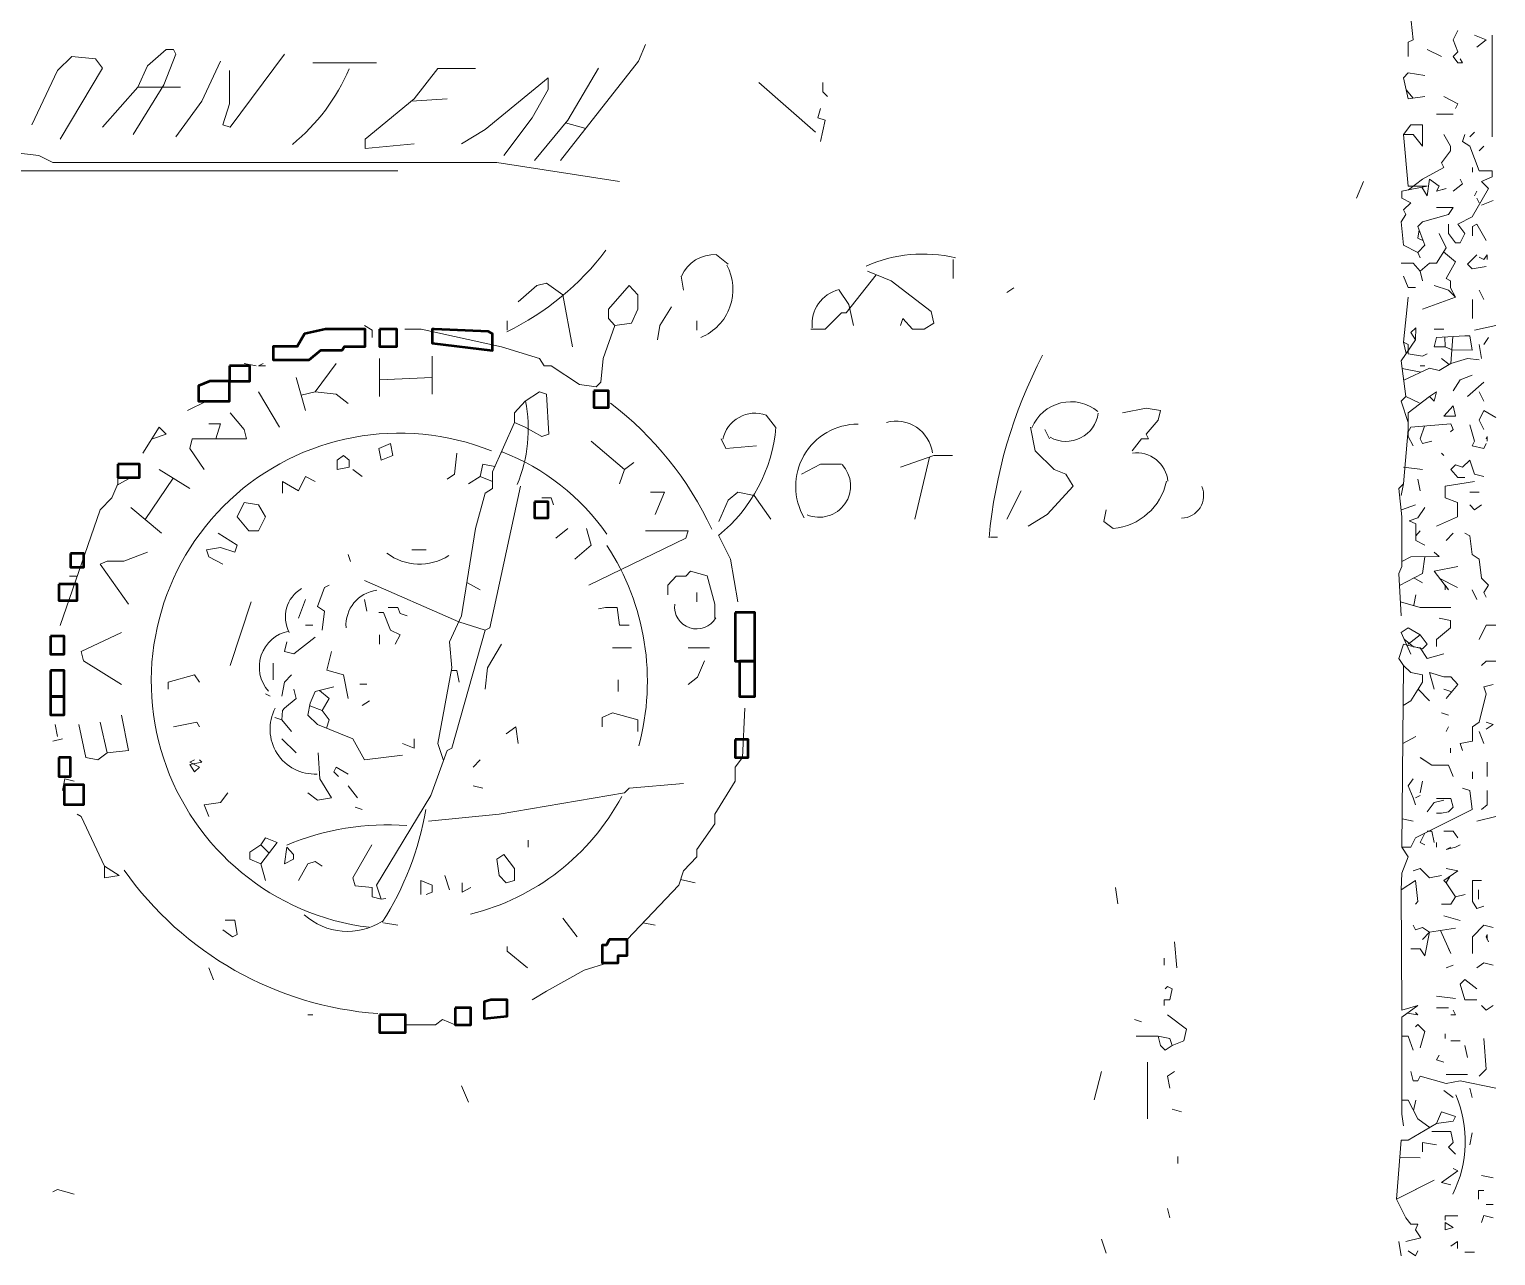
# Model space of a CAD drawing. Header units: metres. Extents: x 0.1 to 48.1, y 1.3 to 34.5.
# Drawn here: x 43.968 to 48.097, y 28.941 to 32.395 of the extents above; entities that cross this region are included whole.
import ezdxf

# ---------------------------------------------------------------- set-up
doc = ezdxf.new("R2010")
doc.units = ezdxf.units.M
for name, color, linetype, lineweight in [('P2D_GRAMMES', 7, 'Continuous', 18), ('P2D_MIKRA', 8, 'Continuous', 13), ('P2D_TOIXOI', 7, 'Continuous', 50), ('P2D_TOXA', 7, 'Continuous', 18)]:
    doc.layers.add(name, color=color, linetype=linetype, lineweight=lineweight)

msp = doc.modelspace()

# ---------------------------------------------------------------- linework, layer by layer
at = {"layer": 'P2D_GRAMMES'}
for p, q in [((48.087425, 32.378351), (48.087425, 32.092435)), ((44.765838, 32.300116), (44.945366, 32.300116)), ((44.273796, 32.232068), (44.393482, 32.232068)), ((46.022539, 32.245366), (46.18212, 32.105733)), ((47.845441, 32.224167), (47.865037, 32.200817)), ((45.144843, 32.198822), (45.044516, 32.192892)), ((45.478003, 32.131754), (45.534609, 32.115801)), ((47.864372, 32.125681), (47.890969, 32.125681)), ((47.890969, 32.125681), (47.890969, 32.065838)), ((47.890969, 32.079136), (47.890969, 32.065838)), ((45.902853, 31.759974), (45.936099, 31.733377)), ((46.569001, 31.746675), (46.569001, 31.693482)), ((47.884319, 31.713429), (47.89142, 31.686832)), ((45.809764, 31.660236), (45.803115, 31.700131)), ((47.837775, 31.700131), (47.851073, 31.66787)), ((47.984058, 31.640288), (47.890969, 31.607042)), ((48.032217, 31.633639), (48.032217, 31.580445)), ((48.05055, 31.660236), (48.063848, 31.633639)), ((45.313334, 31.547199), (45.313334, 31.573796)), ((47.954101, 31.528404), (47.954488, 31.500654)), ((44.953932, 31.467408), (44.953932, 31.361021)), ((45.102475, 31.474058), (45.102475, 31.36767)), ((47.944162, 31.467408), (47.96587, 31.451176)), ((44.83233, 31.45411), (44.772487, 31.374319)), ((47.833971, 31.439418), (47.886561, 31.429384)), ((44.719293, 31.414215), (44.74589, 31.321126)), ((45.102475, 31.414215), (44.953932, 31.407565)), ((44.466623, 31.347564), (44.413429, 31.321126)), ((44.612906, 31.374319), (44.672749, 31.274581)), ((47.844424, 31.361021), (47.88203, 31.34249)), ((46.042487, 31.307827), (46.069084, 31.274581)), ((46.827094, 31.267932), (46.840393, 31.241335)), ((45.550445, 31.234686), (45.643534, 31.154895)), ((45.296374, 31.20206), (45.301578, 31.213821)), ((46.502422, 31.190332), (46.461387, 31.015262)), ((44.333639, 31.154895), (44.420079, 31.101702)), ((45.237932, 31.134948), (45.272563, 31.121649)), ((47.837775, 31.161545), (47.890969, 31.154895)), ((44.253848, 31.132335), (44.215304, 31.110541)), ((44.372592, 31.130924), (44.294087, 31.014459)), ((47.837775, 31.115), (47.831126, 31.081754)), ((47.87767, 31.128298), (47.884319, 31.095052)), ((47.871021, 31.055157), (47.832336, 31.041298)), ((44.253848, 31.048508), (44.340288, 30.975366)), ((47.884319, 30.982016), (47.872499, 30.968717)), ((47.977408, 30.975366), (47.957461, 30.955419)), ((46.674162, 30.964562), (46.69411, 30.964562)), ((45.199958, 30.8365), (45.237932, 30.815785)), ((44.592958, 30.782539), (44.533115, 30.60301)), ((44.91212, 30.789188), (44.91877, 30.755942)), ((47.872499, 30.802487), (47.86679, 30.772571)), ((44.632853, 30.52322), (44.646152, 30.516571)), ((47.878465, 30.536015), (47.910916, 30.503272)), ((47.950812, 30.536518), (47.973266, 30.528888)), ((44.757701, 30.489183), (44.792435, 30.476675)), ((44.679398, 30.450079), (44.705995, 30.416832)), ((47.872499, 30.403534), (47.835693, 30.383606)), ((47.833673, 30.170787), (47.864372, 30.164162)), ((44.619555, 30.09767), (44.643185, 30.074858)), ((45.801785, 30.000592), (45.84301, 29.991283)), ((47.957461, 29.991283), (47.984058, 29.951387)), ((44.965314, 29.878246), (45.005209, 29.871597)), ((45.696347, 29.878606), (45.729974, 29.871597)), ((47.977408, 29.75856), (47.957461, 29.751911)), ((44.752539, 29.618989), (44.765838, 29.618989)), ((47.116591, 29.485942), (47.116591, 29.326361)), ((47.116591, 29.446047), (47.116591, 29.432749)), ((47.950812, 29.406152), (47.977408, 29.386204)), ((47.832916, 29.386204), (47.832916, 29.372906)), ((47.872499, 29.378337), (47.865811, 29.349536)), ((47.827155, 29.216883), (47.884319, 29.216034)), ((47.924215, 29.153482), (47.817827, 29.100288)), ((47.870024, 29.126386), (47.880662, 29.131705))]:
    msp.add_line(p, q, dxfattribs=at)
for points in [[(47.850299, 32.737408), (47.850299, 32.498037), (47.864372, 32.365052), (47.850299, 32.358403), (47.850299, 32.318508)], [(44.174058, 32.119031), (44.273796, 32.232068), (44.300393, 32.291911), (44.353586, 32.338366), (44.373534, 32.338366), (44.380183, 32.325157), (44.346937, 32.238717), (44.260497, 32.099084)], [(45.703377, 32.351754), (45.683429, 32.305209), (45.464005, 32.025942)], [(43.974581, 32.125681), (44.047723, 32.278613), (44.087618, 32.318508), (44.15411, 32.311859), (44.174058, 32.285262), (44.054372, 32.085785)], [(44.506518, 32.305209), (44.453325, 32.192173), (44.380183, 32.092435)], [(44.686047, 32.325157), (44.533115, 32.119031), (44.513168, 32.125681), (44.531934, 32.185524), (44.531934, 32.278613)], [(45.224634, 32.284189), (45.118246, 32.284189), (45.051754, 32.198822), (44.913783, 32.085785), (44.913783, 32.059188), (45.051754, 32.072487)], [(45.304424, 32.039241), (45.384215, 32.145628), (45.428958, 32.225419), (45.428958, 32.258665), (45.25123, 32.112382), (45.184738, 32.072487)], [(45.570393, 32.285262), (45.483953, 32.138979), (45.390864, 32.025942)], [(47.897618, 32.205471), (47.851073, 32.198822), (47.837775, 32.258665), (47.851073, 32.271963), (47.897618, 32.265314)], [(47.890969, 32.125681), (47.857723, 32.125681), (47.837775, 32.098826), (47.864372, 32.098826), (47.890969, 32.065838)], [(47.837775, 32.098826), (47.850299, 31.952801), (47.904267, 31.952801), (47.832916, 31.939503), (47.832916, 31.919555), (47.857723, 31.906257), (47.837775, 31.886309), (47.844424, 31.87301), (47.831126, 31.853063), (47.837775, 31.786571), (47.87767, 31.766623)], [(47.950812, 32.098826), (47.97005, 32.065838), (47.97005, 32.052539), (47.944162, 32.019293), (47.950812, 32.005995), (47.890969, 31.972749), (47.851661, 31.942996)], [(48.010654, 32.099084), (48.004005, 32.079136), (48.023953, 32.065838), (48.05055, 31.996178), (48.087425, 31.996178), (48.087425, 31.979398), (48.057199, 31.966099), (48.077147, 31.946152), (48.030602, 31.866361), (47.990707, 31.846414), (48.010654, 31.819817), (47.997356, 31.79322), (47.984058, 31.79322), (47.96411, 31.819817), (47.96411, 31.846414)], [(43.828298, 32.025942), (43.848246, 32.04589), (43.881492, 32.052539), (43.994529, 32.039241), (44.034424, 32.019412), (45.284476, 32.019412), (45.630236, 31.966099)], [(43.838272, 32.035916), (43.888141, 31.996178), (45.005209, 31.996178)], [(47.88902, 31.949959), (47.904267, 31.926204), (47.910589, 31.972749), (47.937513, 31.952801), (47.930864, 31.939503), (47.957461, 31.946152), (47.948074, 31.943805)], [(47.997356, 31.972749), (48.004005, 31.95945), (47.977408, 31.939503), (47.977408, 31.939503)], [(47.884319, 31.75095), (47.87767, 31.766623), (47.897618, 31.786571), (47.87767, 31.839764), (47.890969, 31.853063), (47.96411, 31.87301), (47.977408, 31.892958), (47.930864, 31.892958)], [(47.881405, 31.829806), (47.87767, 31.806518), (47.892426, 31.800416)], [(47.937513, 31.819817), (47.957461, 31.779921), (47.930864, 31.73619), (47.910916, 31.73619), (47.884319, 31.713429)], [(47.9504, 31.768312), (47.984058, 31.740026), (47.957461, 31.693482), (47.97005, 31.686832), (47.97005, 31.666885), (47.984058, 31.640288), (47.96411, 31.660236), (47.924215, 31.673534)], [(46.421492, 31.560497), (46.428141, 31.580445), (46.454738, 31.550662), (46.487984, 31.550662), (46.514581, 31.567147), (46.507932, 31.600393), (46.394895, 31.686832), (46.328403, 31.713429), (46.328403, 31.713429)], [(47.831126, 31.73619), (47.864372, 31.73619), (47.884319, 31.713429)], [(45.497251, 31.500654), (45.470654, 31.646937), (45.42411, 31.680183), (45.397513, 31.673534), (45.344319, 31.62699)], [(46.352478, 31.703799), (46.26856, 31.596237), (46.255262, 31.596237), (46.208717, 31.550662), (46.168822, 31.550662)], [(46.248613, 31.660236), (46.275209, 31.62034), (46.288508, 31.560497)], [(47.850299, 31.640288), (47.837775, 31.513953), (47.845447, 31.482241)], [(47.871021, 31.66787), (47.851073, 31.66787), (47.871021, 31.66787), (47.857723, 31.66787)], [(45.776518, 31.613691), (45.743272, 31.560497), (45.736623, 31.520602)], [(45.616937, 31.560497), (45.583691, 31.467408), (45.577042, 31.400916), (45.563743, 31.387618), (45.517199, 31.394267), (45.437408, 31.447321), (45.417461, 31.447321), (45.404162, 31.467408), (45.297775, 31.500654), (45.071702, 31.550662), (45.025157, 31.550662)], [(45.847475, 31.547199), (45.847475, 31.573796), (45.847475, 31.573796)], [(47.871021, 31.520602), (47.872499, 31.553848), (47.857723, 31.54055), (47.871021, 31.520602), (47.831126, 31.460759), (47.844424, 31.361021), (47.831126, 31.347723), (47.850299, 31.28788)], [(47.950812, 31.550662), (47.924215, 31.550662), (47.924215, 31.550662)], [(47.837775, 31.513953), (47.850299, 31.507304), (47.850299, 31.480707), (47.890969, 31.474058), (47.904267, 31.480707), (47.904267, 31.480707)], [(47.976636, 31.529522), (47.970759, 31.45411), (47.937513, 31.434162), (47.910916, 31.440812), (47.838327, 31.406752)], [(48.05055, 31.46382), (48.017304, 31.467408), (47.970759, 31.45411)], [(47.884319, 31.447321), (47.897618, 31.447321), (47.884319, 31.447321)], [(48.030602, 31.420864), (47.997356, 31.407565), (47.977408, 31.376259)], [(44.733595, 31.364157), (44.772487, 31.374319), (44.83233, 31.36767), (44.865576, 31.341073)], [(45.134626, 30.335907), (45.118246, 30.383586), (45.158141, 30.596361), (45.151492, 30.669503), (45.184738, 30.742644), (45.224634, 30.988665), (45.25123, 31.088403), (45.272563, 31.101702), (45.272563, 31.148246), (45.334346, 31.28788), (45.334346, 31.314476), (45.364267, 31.347723), (45.404162, 31.374319), (45.42411, 31.36767), (45.430759, 31.254634), (45.410812, 31.247984), (45.364267, 31.274581), (45.334346, 31.28788)], [(47.910916, 31.361021), (47.850299, 31.314476), (47.850299, 31.247984), (47.864372, 31.221387)], [(44.533115, 31.314476), (44.57301, 31.267932), (44.57966, 31.241335), (44.426728, 31.241335), (44.420079, 31.214738), (44.459974, 31.154895)], [(47.046518, 31.314476), (47.11301, 31.327775), (47.152906, 31.321126), (47.146257, 31.294529), (47.11301, 31.254634), (47.11966, 31.241335), (47.099712, 31.241335), (47.073115, 31.208089)], [(44.311735, 31.240162), (44.353586, 31.254634), (44.333639, 31.274581), (44.287094, 31.20144)], [(44.473272, 31.283447), (44.506518, 31.283447), (44.49322, 31.241335)], [(46.787199, 31.274581), (46.800497, 31.208089), (46.853691, 31.154895), (46.886937, 31.141597), (46.906885, 31.108351), (46.833743, 31.02856), (46.78055, 30.995314)], [(47.850299, 31.267932), (47.837775, 31.115), (47.824476, 31.101702), (47.832916, 31.021911), (47.832916, 30.882277), (47.824476, 30.86233), (47.831126, 30.742644)], [(47.850299, 31.261283), (47.857723, 31.274581), (47.970759, 31.283447), (47.977408, 31.267932), (47.97005, 31.261283), (47.97005, 31.261283)], [(47.896856, 31.27765), (47.884319, 31.241335), (47.890969, 31.228037), (47.917565, 31.234686), (47.917565, 31.234686)], [(46.01589, 31.221387), (45.92945, 31.214738), (45.916152, 31.241335)], [(46.421492, 31.161545), (46.514581, 31.194658), (46.567775, 31.194658)], [(44.217147, 31.154895), (44.217147, 31.115), (44.200654, 31.075105), (44.167408, 31.041859), (44.054372, 30.716047)], [(44.772487, 31.121649), (44.74589, 31.134948), (44.725942, 31.095052), (44.680498, 31.121649), (44.680498, 31.088403)], [(45.279199, 31.163243), (45.244581, 31.169734), (45.237932, 31.134948), (45.204686, 31.115)], [(45.670131, 31.174843), (45.643534, 31.154895), (45.630236, 31.115)], [(46.255262, 31.169734), (46.195419, 31.169734), (46.142225, 31.141597)], [(45.350969, 31.108351), (45.264529, 30.709398), (45.25123, 30.702749), (45.177224, 30.726112), (44.91212, 30.842382)], [(48.037251, 31.121649), (47.954488, 31.108351), (47.954488, 31.075105), (47.989523, 31.061806), (47.989523, 31.021911), (47.930864, 30.995314), (47.930864, 30.995314)], [(45.909503, 31.008613), (45.936099, 31.068455), (45.962696, 31.091728), (46.009241, 31.081754), (46.055785, 31.015262)], [(47.019921, 30.988665), (46.993325, 31.008613), (46.999974, 31.041859)], [(47.897618, 31.048508), (47.87767, 31.018697), (47.853956, 31.010746), (47.872499, 31.001963), (47.872499, 30.955419), (47.897618, 30.94212), (47.897618, 30.94212)], [(44.499869, 30.975366), (44.553063, 30.94212), (44.546414, 30.922173), (44.506518, 30.935471), (44.466623, 30.928822), (44.473272, 30.908874), (44.513168, 30.888927)], [(45.703377, 30.982016), (45.823063, 30.982016), (45.816414, 30.962068), (45.543796, 30.829084)], [(45.909503, 30.968717), (45.942749, 30.902225), (45.962696, 30.782539)], [(44.300393, 30.922173), (44.233901, 30.897077), (44.187356, 30.897077), (44.167408, 30.888927), (44.247199, 30.77589)], [(47.897605, 30.909582), (47.890969, 30.86233), (47.826338, 30.828818)], [(47.924215, 30.922173), (47.937614, 30.910292), (47.857723, 30.908874), (47.832916, 30.895576)], [(45.765614, 30.802487), (45.765614, 30.829084), (45.789817, 30.855149), (45.816414, 30.855149), (45.829712, 30.868979), (45.876257, 30.855681), (45.898104, 30.77589), (45.898104, 30.735995)], [(47.867096, 30.849952), (47.890969, 30.835733), (47.890969, 30.835733)], [(47.990707, 30.882277), (47.924215, 30.868979), (47.96411, 30.815785), (47.954488, 30.829084), (47.954488, 30.815785), (47.954488, 30.815785)], [(47.940173, 30.847702), (47.989523, 30.822435), (47.989523, 30.822435)], [(44.812616, 30.829084), (44.799084, 30.822435), (44.779136, 30.769241), (44.799084, 30.755942), (44.792435, 30.702749)], [(47.828937, 30.782048), (47.884319, 30.766549), (47.970759, 30.766549), (47.970759, 30.766549)], [(47.937513, 30.735995), (47.97005, 30.729346), (47.97005, 30.709398), (47.930435, 30.676152), (47.930864, 30.656204)], [(44.227251, 30.696099), (44.114215, 30.642906), (44.120864, 30.616309), (44.227251, 30.549817)], [(44.772487, 30.682801), (44.712644, 30.636257), (44.686047, 30.642906), (44.692696, 30.669503)], [(45.25123, 30.702749), (45.158141, 30.370288), (45.144843, 30.363639), (45.098298, 30.237304), (44.945366, 29.984634), (44.958665, 29.944738)], [(47.884319, 30.68945), (47.904267, 30.662853), (47.890969, 30.649555), (47.837775, 30.662853), (47.824476, 30.622958), (47.837775, 30.60301), (47.832916, 30.091021), (47.851073, 30.064424), (47.832916, 30.01788), (47.831126, 29.971335), (47.871021, 29.997932), (47.87767, 29.938089)], [(47.857723, 30.63537), (47.831126, 30.696099), (47.851073, 30.709398), (47.884319, 30.68945), (47.851073, 30.662853)], [(45.297775, 30.662853), (45.25788, 30.596361), (45.25123, 30.536518)], [(47.839526, 30.676919), (47.865936, 30.655813), (47.884319, 30.653003), (47.904267, 30.622958), (47.950812, 30.636257)], [(47.837775, 30.60301), (47.857723, 30.583063), (47.89142, 30.576414), (47.89142, 30.556466), (47.857723, 30.503272), (47.836702, 30.489921)], [(44.705995, 30.576414), (44.686047, 30.556466), (44.679398, 30.516571)], [(45.156781, 30.589105), (45.17144, 30.58885), (45.178089, 30.556466)], [(47.957461, 30.509921), (47.990707, 30.549817), (47.970759, 30.571427), (47.950812, 30.571427), (47.910916, 30.583063), (47.924215, 30.536518)], [(44.712644, 30.536518), (44.719293, 30.509921), (44.686047, 30.483325), (44.680498, 30.476675), (44.679398, 30.450079)], [(44.825681, 30.543168), (44.772487, 30.529869), (44.759188, 30.496623), (44.752539, 30.463377), (44.779136, 30.43678), (44.878874, 30.396885), (44.91212, 30.337042), (45.018508, 30.35034)], [(44.785003, 30.532998), (44.812382, 30.509921), (44.792435, 30.476675), (44.812382, 30.450079), (44.804357, 30.426692)], [(45.982644, 30.483325), (45.975995, 30.34359), (45.955512, 30.317094), (45.955512, 30.277199), (45.898104, 30.18411), (45.898104, 30.157513), (45.847475, 30.084372), (45.847475, 30.064424), (45.809764, 30.024529), (45.796466, 29.984634), (45.651816, 29.831446)], [(44.167408, 30.443429), (44.187356, 30.35699), (44.160759, 30.337042), (44.127513, 30.343691), (44.107565, 30.43678)], [(44.227251, 30.463377), (44.247199, 30.363639), (44.187356, 30.35699)], [(44.679398, 30.450079), (44.65945, 30.456728), (44.65945, 30.456728)], [(47.944162, 30.470026), (47.96411, 30.463377), (47.96411, 30.463377)], [(47.957461, 30.416832), (47.96411, 30.430131), (47.96411, 30.430131)], [(44.780841, 30.35699), (44.785785, 30.283848), (44.819031, 30.230654), (44.779136, 30.224005), (44.752539, 30.243953)], [(47.97005, 30.370288), (47.97005, 30.35699), (47.97005, 30.370288)], [(47.893811, 30.337579), (47.884319, 30.34359), (47.917565, 30.322535), (47.96411, 30.322535), (47.977408, 30.290497)], [(45.809764, 30.27055), (45.656832, 30.257251), (45.643534, 30.243953), (45.291126, 30.18411), (45.091649, 30.164162)], [(44.526466, 30.243953), (44.506518, 30.217356), (44.459974, 30.210707), (44.473272, 30.177461)], [(48.004005, 30.257251), (48.023953, 30.250602), (48.030602, 30.197408), (47.871021, 30.117618), (47.857723, 30.091021), (47.832916, 30.091021)], [(44.179947, 30.037827), (44.220602, 30.01123), (44.179947, 30.004581), (44.179947, 30.037827), (44.114215, 30.177461), (44.102329, 30.18411), (44.102329, 30.18411)], [(44.619555, 30.044476), (44.666099, 30.104319), (44.632853, 30.117618), (44.619555, 30.09767)], [(44.619555, 30.09767), (44.588716, 30.077723), (44.588716, 30.057775), (44.619555, 30.044476), (44.632853, 29.997932)], [(44.932068, 30.09767), (44.878874, 30.004581), (44.885524, 29.982639), (44.933359, 29.977984), (44.933359, 29.951387), (44.958665, 29.944738)], [(47.957461, 30.031178), (47.990707, 30.024529), (47.950812, 29.997932), (47.957461, 29.991283), (47.96769, 30.009184)], [(44.958665, 29.944738), (44.971963, 29.946498), (44.971963, 29.946498)], [(47.831126, 29.971335), (47.832916, 29.632225), (47.87767, 29.645524), (47.832916, 29.612277), (47.832916, 29.33966), (47.837775, 29.306414)], [(47.87767, 29.938089), (47.871021, 29.930462), (47.87767, 29.938089)], [(48.01128, 29.958037), (47.984058, 29.951387), (47.970759, 29.930462), (47.944162, 29.930462)], [(44.519817, 29.885726), (44.546414, 29.885726), (44.553063, 29.845), (44.539764, 29.838351), (44.513168, 29.858298)], [(47.857723, 29.805105), (47.884319, 29.805105), (47.897618, 29.785157), (47.910916, 29.851649), (47.984058, 29.862756)], [(47.864372, 29.871597), (47.871021, 29.858298), (47.890969, 29.864948), (47.910916, 29.851649), (47.890969, 29.831702)], [(47.941439, 29.856284), (47.970759, 29.791806), (47.964382, 29.80583)], [(44.473272, 29.751911), (44.486571, 29.717456), (44.486571, 29.717456)], [(45.59699, 29.765209), (45.530497, 29.745262), (45.42411, 29.685419), (45.384215, 29.66179)], [(47.164015, 29.645524), (47.164015, 29.66179), (47.179503, 29.66179), (47.186152, 29.692068), (47.172853, 29.698717), (47.166204, 29.692068), (47.172853, 29.698717)], [(47.172853, 29.618927), (47.226047, 29.579031), (47.219398, 29.545785), (47.186152, 29.532487)], [(47.87767, 29.618989), (47.871021, 29.625576), (47.87767, 29.618989), (47.84783, 29.623356)], [(45.026819, 29.59074), (45.111597, 29.59074), (45.131545, 29.605628), (45.166922, 29.59074)], [(47.186152, 29.532487), (47.166204, 29.519188), (47.152906, 29.532487), (47.146257, 29.559084), (47.085192, 29.559084), (47.085192, 29.559084)], [(47.146257, 29.559084), (47.179503, 29.552435), (47.186152, 29.532487)], [(47.832916, 29.559084), (47.851073, 29.559084), (47.864372, 29.519188)], [(47.857723, 29.459346), (47.864372, 29.433372), (47.87767, 29.433372), (47.884319, 29.446047), (47.957461, 29.426099), (47.997356, 29.432749), (48.097094, 29.412801)], [(47.832916, 29.378337), (47.851073, 29.378337), (47.87767, 29.326361), (47.913014, 29.300568)], [(47.844424, 28.980602), (47.886666, 28.991163), (47.871021, 29.013848), (47.87767, 29.029474), (47.857723, 29.029474), (47.844424, 29.047094), (47.817827, 29.100288), (47.831126, 29.266518), (47.851073, 29.266518), (47.930864, 29.313063), (47.977408, 29.319712), (47.984058, 29.33301), (47.944162, 29.346309), (47.930864, 29.313063)]]:
    msp.add_lwpolyline(points, dxfattribs=at)
for points in [[(45.616937, 31.560497), (45.598837, 31.580445), (45.598837, 31.607042), (45.656832, 31.673534), (45.681213, 31.646937), (45.681213, 31.607042), (45.663482, 31.567147)], [(47.954488, 31.500654), (47.924215, 31.500654), (47.930864, 31.527251), (48.010654, 31.531209), (48.023953, 31.531209), (48.030602, 31.490928), (47.974962, 31.491938)], [(47.910916, 31.361021), (47.930864, 31.374319), (47.924215, 31.347723)], [(47.977408, 31.334424), (47.950812, 31.305438), (47.984058, 31.305438)], [(47.944162, 31.20144), (47.950812, 31.194658)], [(44.692696, 30.091021), (44.711594, 30.071073), (44.711594, 30.057775), (44.686047, 30.044476)]]:
    msp.add_lwpolyline(points, close=True, dxfattribs=at)
at = {"layer": 'P2D_MIKRA'}
for p, q in [((47.904267, 32.338455), (47.944162, 32.318508)), ((47.930864, 32.156077), (47.977408, 32.156077)), ((48.037251, 32.105733), (48.023953, 32.092435)), ((48.063848, 32.065838), (48.05055, 32.052539)), ((48.032217, 32.005995), (48.032217, 31.992696)), ((47.724738, 31.966099), (47.704791, 31.919555)), ((48.043901, 31.939503), (48.037251, 31.926204)), ((48.043901, 31.919555), (48.05055, 31.906257)), ((48.090445, 31.912906), (48.057199, 31.899607)), ((46.740654, 31.666885), (46.720707, 31.653586)), ((48.097094, 31.560497), (48.037251, 31.547199)), ((48.05055, 31.507304), (48.057199, 31.467408)), ((48.077147, 31.527251), (48.063848, 31.507304)), ((44.57301, 31.45411), (44.606257, 31.447461)), ((48.063848, 31.400916), (48.017304, 31.361021)), ((48.05055, 31.374319), (48.063848, 31.347723)), ((44.878874, 31.154895), (44.905471, 31.134948)), ((46.760602, 31.095052), (46.720707, 31.015262)), ((48.023953, 31.091728), (48.05055, 31.091728)), ((45.483953, 30.988665), (45.450707, 30.962068)), ((45.045105, 30.928822), (45.085, 30.928822)), ((44.865576, 30.915524), (44.872225, 30.895576)), ((44.080969, 30.855149), (44.100916, 30.855149)), ((45.847475, 30.809136), (45.847475, 30.782539)), ((48.030602, 30.815785), (48.043901, 30.789188)), ((44.74589, 30.789188), (44.725942, 30.735995)), ((44.74589, 30.716506), (44.765838, 30.716506)), ((44.953932, 30.68945), (44.953932, 30.662853)), ((45.610288, 30.653003), (45.663482, 30.653003)), ((45.823063, 30.653003), (45.882906, 30.653003)), ((44.654952, 30.60966), (44.654952, 30.563115)), ((45.625739, 30.563115), (45.625739, 30.529869)), ((44.898822, 30.55045), (44.91877, 30.55045)), ((44.925419, 30.503272), (44.905471, 30.489974)), ((44.041073, 30.43678), (44.047723, 30.403534)), ((44.061021, 30.396885), (44.034424, 30.390236)), ((44.679398, 30.396885), (44.719293, 30.35699)), ((48.05055, 30.416832), (48.063848, 30.383586)), ((45.237932, 30.337042), (45.217984, 30.317094)), ((48.072935, 30.330393), (48.072935, 30.290497)), ((47.890969, 30.277199), (47.884319, 30.243953)), ((48.032217, 30.303796), (48.032217, 30.283848)), ((44.865576, 30.263901), (44.892173, 30.230654)), ((45.217984, 30.263901), (45.244581, 30.257251)), ((47.884319, 30.237304), (47.871021, 30.230654)), ((44.885524, 30.204058), (44.905471, 30.197408)), ((48.097094, 30.177461), (48.043901, 30.164162)), ((45.372371, 30.110969), (45.372371, 30.091021)), ((45.138194, 30.01123), (45.151492, 29.971335)), ((47.026571, 29.977984), (47.03322, 29.93144)), ((48.049174, 29.971335), (48.049174, 29.944738)), ((47.950812, 29.898194), (47.997356, 29.884895)), ((45.470654, 29.891545), (45.51055, 29.838351)), ((47.192801, 29.825052), (47.19945, 29.751911)), ((47.164015, 29.778508), (47.164015, 29.75856)), ((47.930864, 29.67212), (47.984058, 29.665471)), ((47.930864, 29.639191), (47.96411, 29.639191)), ((47.079764, 29.605628), (47.099712, 29.598979)), ((47.954488, 29.565733), (47.954488, 29.552435)), ((47.970759, 29.545785), (47.997356, 29.545785)), ((48.010654, 29.532487), (48.017304, 29.499241)), ((46.986675, 29.459346), (46.966728, 29.379555)), ((47.957461, 29.451282), (48.017304, 29.451282)), ((45.184738, 29.41945), (45.204686, 29.372906)), ((48.023953, 29.412801), (48.030602, 29.386204)), ((47.186152, 29.352958), (47.212749, 29.346309)), ((48.030602, 29.286466), (48.023953, 29.25322)), ((47.201746, 29.219974), (47.201746, 29.200026)), ((48.057199, 29.16678), (48.090445, 29.160131)), ((47.172853, 29.073691), (47.179503, 29.047094)), ((48.070497, 29.084432), (48.090445, 29.084432)), ((46.986675, 28.987251), (46.999974, 28.947356)), ((47.824476, 28.980602), (47.831126, 28.940707)), ((48.010654, 28.950681), (48.037251, 28.950681))]:
    msp.add_line(p, q, dxfattribs=at)
for points in [[(47.990707, 32.391649), (47.977408, 32.365052), (47.990707, 32.331806), (47.977408, 32.318508), (47.990707, 32.300116), (48.004005, 32.300116), (47.997356, 32.311859)], [(48.037251, 32.378351), (48.070497, 32.365052), (48.043901, 32.345105)], [(46.202622, 32.245366), (46.202622, 32.21877), (46.215366, 32.205471)], [(46.195419, 32.172225), (46.18877, 32.145628), (46.208717, 32.138979), (46.195419, 32.079136)], [(47.950812, 32.205471), (47.990707, 32.185524), (47.984058, 32.172225)], [(48.032217, 31.813168), (48.032217, 31.839764), (48.043901, 31.846414), (48.070497, 31.799869)], [(48.043901, 31.759974), (48.017304, 31.733377), (48.030602, 31.720079), (48.070497, 31.726728)], [(48.05055, 31.753325), (48.063848, 31.746675), (48.072935, 31.759974), (48.072935, 31.746675)], [(44.91212, 31.560497), (44.933359, 31.547199), (44.933359, 31.527251)], [(44.626204, 31.45411), (44.612906, 31.447321), (44.632853, 31.447321)], [(48.063848, 31.267932), (48.05055, 31.294529), (48.063848, 31.321126), (48.097094, 31.301178)], [(48.023953, 31.28123), (48.037251, 31.234686), (48.030602, 31.221387), (48.063848, 31.214738), (48.070497, 31.228037)], [(48.070497, 31.241335), (48.072935, 31.247984), (48.072935, 31.234686)], [(45.17144, 31.20144), (45.164791, 31.141597), (45.144843, 31.128298)], [(48.010654, 31.132335), (47.990707, 31.132335), (47.970759, 31.154895), (47.984058, 31.168194), (48.004005, 31.161545), (48.023953, 31.181492), (48.037251, 31.141597), (48.063848, 31.134948)], [(45.410812, 31.075105), (45.437408, 31.075105), (45.444058, 31.055157)], [(45.716675, 31.091728), (45.756571, 31.091728), (45.729974, 31.02856)], [(48.023953, 31.055157), (48.037251, 31.041859), (48.057199, 31.055157)], [(45.537147, 30.988665), (45.550445, 30.94212), (45.503901, 30.902225)], [(48.010654, 30.975366), (48.023953, 30.968717), (48.030602, 30.915524), (48.05055, 30.902225), (48.057199, 30.849031), (48.077147, 30.829084), (48.063848, 30.809136), (48.070497, 30.795838)], [(44.978613, 30.766549), (45.005209, 30.766549), (45.011859, 30.749293), (45.031806, 30.742644)], [(45.570393, 30.762592), (45.59034, 30.766549), (45.623586, 30.766549), (45.630236, 30.716506), (45.656832, 30.716506)], [(44.952016, 30.752285), (44.965314, 30.752285), (44.985262, 30.702749), (45.011859, 30.68945), (44.99856, 30.662853)], [(48.097094, 30.716506), (48.070497, 30.716506), (48.05055, 30.676152)], [(44.819031, 30.642906), (44.805733, 30.589712), (44.852277, 30.576414), (44.865576, 30.509921)], [(45.869607, 30.616309), (45.84966, 30.569764), (45.823063, 30.549817)], [(48.097094, 30.615382), (48.070497, 30.615382), (48.057199, 30.60301)], [(44.446675, 30.556466), (44.433377, 30.576414), (44.358688, 30.556466), (44.358688, 30.536518)], [(48.090445, 30.549817), (48.063848, 30.543168), (48.070497, 30.52322), (48.05055, 30.443429), (48.032217, 30.430131), (48.032217, 30.390236), (47.997356, 30.383586), (48.004005, 30.363639)], [(44.373534, 30.430131), (44.440026, 30.443429), (44.446675, 30.430131)], [(45.681213, 30.416832), (45.681213, 30.450079), (45.610288, 30.470026), (45.580688, 30.456728), (45.580688, 30.430131)], [(48.070497, 30.443429), (48.090445, 30.43678), (48.070497, 30.423482)], [(45.051215, 30.396885), (45.051215, 30.370288), (45.018508, 30.383586)], [(45.311073, 30.410183), (45.33767, 30.430131), (45.344319, 30.383586)], [(44.433377, 30.337042), (44.420079, 30.330393), (44.446675, 30.317094), (44.433377, 30.303796), (44.420079, 30.323743), (44.453325, 30.330393), (44.446675, 30.337042)], [(44.865576, 30.297147), (44.83233, 30.317094), (44.825681, 30.303796), (44.838979, 30.290497)], [(44.094267, 30.277199), (44.06767, 30.283848), (44.061021, 30.250602)], [(47.864372, 30.283848), (47.851073, 30.263901), (47.864372, 30.230654), (47.871021, 30.210707)], [(47.930864, 30.228539), (47.970759, 30.228539), (47.977408, 30.204058), (47.96411, 30.190759), (47.944162, 30.187231), (47.930864, 30.187231)], [(48.072935, 30.237304), (48.072935, 30.210707), (48.057199, 30.197408)], [(48.072935, 30.237304), (48.072935, 30.250602), (48.072935, 30.237304)], [(47.950812, 30.224005), (47.924215, 30.217356), (47.904267, 30.190759)], [(47.897618, 30.130916), (47.884319, 30.104319), (47.897618, 30.09767)], [(47.904267, 30.135991), (47.917565, 30.135991), (47.924215, 30.104319)], [(47.930435, 30.104319), (47.930435, 30.091021), (47.930435, 30.104319)], [(47.950812, 30.135991), (47.977408, 30.135991), (47.990707, 30.117618)], [(47.997356, 30.09767), (47.984058, 30.091021), (47.957461, 30.084372), (47.970759, 30.091021)], [(44.792435, 30.037827), (44.772487, 30.051126), (44.752539, 30.044476), (44.725942, 29.997932)], [(47.864372, 30.024529), (47.884319, 30.031178), (47.910916, 30.004581), (47.944162, 30.01123)], [(45.070717, 29.958037), (45.070717, 29.997932), (45.102475, 29.984634), (45.102475, 29.964686), (45.085, 29.958037)], [(45.187175, 29.991283), (45.187175, 29.964686), (45.211335, 29.977984)], [(48.057199, 29.997932), (48.032217, 29.997932), (48.032217, 29.938089), (48.043901, 29.918141), (48.063848, 29.924791)], [(48.090445, 29.864948), (48.063848, 29.871597), (48.032217, 29.838351), (48.032217, 29.791806)], [(48.072935, 29.831702), (48.072935, 29.845), (48.070497, 29.838351), (48.077147, 29.825052)], [(45.313334, 29.811754), (45.313334, 29.798455), (45.370916, 29.751911)], [(48.090445, 29.75856), (48.063848, 29.765209), (48.043901, 29.751911)], [(48.043901, 29.692068), (48.010654, 29.718665), (47.997356, 29.705366), (48.010654, 29.66179), (48.043901, 29.66179)], [(47.977408, 29.632225), (47.984058, 29.618989), (47.970759, 29.618989)], [(48.057199, 29.645524), (48.070497, 29.632225), (48.090445, 29.645524)], [(47.871021, 29.585681), (47.87767, 29.59233), (47.897618, 29.572382), (47.884319, 29.525838)], [(48.063848, 29.552435), (48.070497, 29.465995), (48.05055, 29.446047)], [(47.937513, 29.50589), (47.930864, 29.492592), (47.950812, 29.485942)], [(47.192801, 29.459346), (47.172853, 29.446047), (47.179503, 29.412801)], [(47.917565, 29.290802), (47.970759, 29.290802), (47.977408, 29.259869), (47.96411, 29.246571), (47.984058, 29.226623)], [(47.930864, 29.25322), (47.89142, 29.259869), (47.89142, 29.233272)], [(47.977408, 29.186728), (47.990707, 29.180079), (47.944162, 29.146832), (47.970759, 29.140183)], [(44.034424, 29.120236), (44.047723, 29.126885), (44.094267, 29.113586)], [(48.063848, 29.124391), (48.049174, 29.124391), (48.049174, 29.100288)], [(47.954488, 29.040445), (47.954488, 29.052952), (47.990707, 29.052952)], [(48.090445, 29.047094), (48.063848, 29.053743), (48.057199, 29.033796)], [(47.851073, 28.954005), (47.871021, 28.940707), (47.87767, 28.954005)], [(47.970759, 28.967304), (47.989523, 28.980602), (47.989523, 28.960654)]]:
    msp.add_lwpolyline(points, dxfattribs=at)
for points in [[(44.958665, 31.181492), (44.991911, 31.194791), (44.985262, 31.228037), (44.952016, 31.214738)], [(44.869033, 31.161545), (44.869033, 31.181492), (44.852277, 31.194791), (44.83505, 31.181492), (44.83505, 31.154895)], [(44.57301, 31.061806), (44.612906, 31.055157), (44.632853, 31.021911), (44.612906, 30.982016), (44.586309, 30.982016), (44.553063, 31.021911)], [(45.304424, 30.071073), (45.334346, 30.031178), (45.334346, 29.997932), (45.311073, 29.991283), (45.291126, 30.01123), (45.284476, 30.057775)], [(47.954488, 29.033796), (47.977408, 29.020497), (47.954488, 29.013848)]]:
    msp.add_lwpolyline(points, close=True, dxfattribs=at)
at = {"layer": 'P2D_TOIXOI'}
for points in [[(44.802408, 31.550662), (44.742565, 31.537225), (44.722618, 31.501373), (44.711594, 31.501373), (44.711594, 31.501373), (44.654952, 31.501373), (44.654952, 31.46382), (44.711594, 31.46382), (44.711594, 31.46382), (44.755864, 31.46382), (44.78911, 31.490928), (44.848953, 31.490928), (44.855602, 31.501373), (44.913783, 31.501373), (44.913783, 31.550662)], [(44.953932, 31.550662), (44.953932, 31.501373), (45.00302, 31.501373), (45.00302, 31.550662)], [(45.108272, 31.550662), (45.102475, 31.550662), (45.102475, 31.510628), (45.272563, 31.490681), (45.272563, 31.537225), (45.261204, 31.543874)], [(44.531934, 31.447321), (44.531934, 31.404012), (44.588716, 31.404012), (44.588716, 31.447321)], [(44.476597, 31.404012), (44.444426, 31.390942), (44.444426, 31.347564), (44.496545, 31.347564), (44.503194, 31.347564), (44.531934, 31.347564), (44.531934, 31.404012)], [(45.557886, 31.376259), (45.557886, 31.32977), (45.598837, 31.32977), (45.598837, 31.376259)], [(44.217147, 31.169734), (44.217147, 31.132335), (44.278024, 31.132335), (44.278024, 31.169734)], [(45.390583, 31.063801), (45.390583, 31.018697), (45.428958, 31.018697), (45.428958, 31.063801)], [(44.083715, 30.918848), (44.083715, 30.880121), (44.121646, 30.880121), (44.121646, 30.918848)], [(44.050659, 30.832408), (44.050659, 30.785864), (44.102329, 30.785864), (44.102329, 30.832408)], [(45.955512, 30.752285), (45.955512, 30.615382), (46.011349, 30.615382), (46.011349, 30.752285)], [(44.027254, 30.686126), (44.027254, 30.63537), (44.065789, 30.63537), (44.065789, 30.686126)], [(45.967428, 30.615382), (45.967428, 30.515773), (46.011349, 30.515773), (46.011349, 30.615382)], [(44.027254, 30.58885), (44.027254, 30.515773), (44.065789, 30.515773), (44.065789, 30.58885)], [(44.027254, 30.515773), (44.027254, 30.464461), (44.065789, 30.464461), (44.065789, 30.515773)], [(45.955512, 30.394491), (45.955512, 30.34359), (45.992618, 30.34359), (45.992618, 30.394491)], [(44.050659, 30.34359), (44.050659, 30.290867), (44.083715, 30.290867), (44.083715, 30.34359)], [(44.065789, 30.267225), (44.065789, 30.211538), (44.121646, 30.211538), (44.121646, 30.267225)], [(45.600314, 29.831446), (45.593665, 29.815079), (45.580688, 29.815079), (45.580688, 29.765209), (45.625739, 29.765209), (45.625739, 29.78596), (45.651816, 29.78596), (45.651816, 29.831446)], [(45.267853, 29.66179), (45.249062, 29.655497), (45.249062, 29.608953), (45.313334, 29.615602), (45.313334, 29.66179)], [(44.953932, 29.618989), (44.953932, 29.569058), (45.026819, 29.569058), (45.026819, 29.618989)], [(45.166922, 29.639191), (45.166922, 29.59074), (45.210856, 29.59074), (45.210856, 29.639191)]]:
    msp.add_lwpolyline(points, close=True, dxfattribs=at)
at = {"layer": 'P2D_TOXA'}
for centre, radius, start, end in [((44.359804, 32.498661), 0.551985, 309.187101, 337.123756), ((44.972098, 32.241137), 0.776684, 296.034649, 322.882839), ((45.897062, 31.66035), 0.100172, 86.672983, 157.050476), ((46.484277, 31.368551), 0.393583, 76.590739, 114.012107), ((45.803204, 31.661913), 0.145943, 292.530699, 28.269022), ((46.271003, 31.565481), 0.09898, 103.295102, 186.494891), ((48.048626, 30.838034), 1.383776, 152.505079, 174.843496), ((44.968105, 31.269581), 0.404882, 337.163268, 11.158157), ((45.019645, 30.58044), 0.960411, 25.0643, 52.459543), ((46.900649, 31.227745), 0.118324, 50.018883, 157.567388), ((46.012091, 31.22021), 0.093542, 70.867766, 167.582038), ((46.887312, 31.325484), 0.091276, 240.857297, 352.711625), ((45.632802, 31.310528), 0.438805, 308.990685, 355.289859), ((46.301555, 31.107391), 0.175558, 89.917176, 210.342589), ((46.408695, 31.18831), 0.103155, 7.536904, 105.224573), ((45.009843, 30.559017), 0.698557, 68.190446, 262.985645), ((45.069069, 30.609539), 0.638306, 34.720397, 68.873885), ((47.085486, 31.112997), 0.089292, 5.655986, 97.411894), ((46.192372, 31.108919), 0.088191, 247.046972, 43.305206), ((47.005735, 31.156399), 0.167915, 274.834339, 348.253419), ((47.209919, 31.082455), 0.064794, 272.41147, 22.450193), ((45.009843, 30.559017), 0.698557, 344.861472, 33.17879), ((45.06691, 31.042504), 0.153886, 233.213529, 302.332016), ((44.782375, 30.739827), 0.093238, 121.074923, 207.773554), ((44.959376, 30.716037), 0.099876, 97.501053, 183.781385), ((45.84717, 30.76834), 0.062256, 173.272216, 329.848789), ((44.718833, 30.598463), 0.103402, 101.287545, 221.190045), ((44.772446, 30.423671), 0.12666, 152.16904, 272.875997), ((45.051082, 30.546776), 0.663285, 283.878769, 331.882039), ((44.252766, 30.336486), 0.843193, 327.254891, 350.512732), ((44.977045, 29.414124), 0.740062, 85.824162, 112.586829), ((45.019645, 30.58044), 0.960411, 215.214239, 265.813052), ((44.863751, 30.035878), 0.181736, 227.876493, 302.793959), ((47.679454, 29.262909), 0.332188, 333.381874, 23.251826)]:
    msp.add_arc(centre, radius, start, end, dxfattribs=at)

doc.saveas('drawing.dxf')
